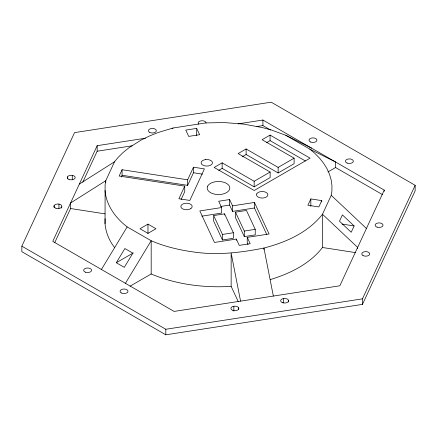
<?xml version="1.0" encoding="UTF-8"?>
<svg xmlns="http://www.w3.org/2000/svg" width="437" height="437" viewBox="0 0 437 437"><rect width="100%" height="100%" fill="white"/><g stroke="black" fill="none" stroke-linecap="round" stroke-linejoin="round"><path stroke-width="0.66" d="M270.285 279.604C289.928 273.584 309.642 264.068 322.49 247.5L322.49 214.25L331.241 195.323L331.891 191.297L331.956 185.578L331.153 179.88L329.498 174.243L326.996 168.709L323.664 163.323L319.534 158.128L314.64 153.158L309.838 149.143L285.82 135.306L271.563 130.073L262.61 127.626L243.775 124.119L224.17 122.557L205.849 122.917L173.079 128.008L158.107 132.52L149.957 135.77L141.271 139.977L128.866 147.793L123.136 152.458L118.127 157.391L114.51 161.799L105.759 180.727L105.109 184.753L105.044 223.717C105.738 232.375 109.206 240.694 114.554 247.506M105.044 223.717L105.099 218.642M184.736 186.129L178.902 198.753L189.833 200.436L204.412 168.89L193.482 167.202L187.648 179.82L122.081 169.72L119.164 176.029L184.736 186.129L184.736 191.674L181.126 199.485M121.289 176.985L122.081 175.264L122.081 169.72M122.081 175.264L187.648 185.364L193.482 172.746L193.482 167.202M21.85 246.151L74.541 132.619L271.191 102.192L415.15 185.31L415.15 190.849L362.459 304.381L165.809 334.808L21.85 251.69L21.85 246.151L165.809 329.263L362.459 298.842L415.15 185.31M145.521 138.201L97.167 145.679L52.757 241.371L174.09 311.423L339.833 285.782L384.243 190.09L262.91 120.038L238.061 123.884M54.767 242.579L70.57 208.525L70.57 202.987L105.759 180.727L105.759 182.759M82.801 182.174L97.167 151.218L97.167 145.679M310.833 198.928L307.905 205.237L318.83 206.925L321.758 200.616L310.833 198.928L310.833 206.379M354.117 225.94L351.195 232.249L339.473 221.198L342.395 214.895L354.117 225.94L342.133 224.088M101.428 269.471L127.162 226.907C115.701 218.068 106.109 205.324 105.044 190.472M116.291 262.735L124.873 248.544L132.87 253.165L124.288 267.351L116.291 262.735L133.307 252.914M125.419 283.323L151.18 240.743C164.558 246.501 178.831 249.926 193.225 251.93C216.839 255.514 240.667 252.701 263.921 248.041C285.88 242.398 308.183 232.522 322.49 214.25L357.646 247.397L357.646 248.626M172.036 128.828L173.079 128.008M79.354 184.064L114.51 161.799M294.112 158.167L278.134 167.409L246.107 148.957L238.121 153.578L270.142 172.031L254.165 181.273L222.143 162.826L214.152 167.447L254.181 190.51L310.106 158.156L270.077 135.093L262.091 139.714L294.112 158.167L294.112 163.706L278.134 172.948L246.107 154.501L242.114 156.812M218.719 170.348L222.143 168.365L222.143 162.826M266.652 142.615L270.077 140.632L270.077 135.093M222.143 168.365L254.165 186.817L270.142 177.569L270.142 172.031M147.974 224.126L139.977 228.742L147.974 233.358L155.971 228.742L147.974 224.126L147.974 233.609M130.106 286.159L151.18 273.988C176.308 284.58 204.057 288.016 231.151 286.377L238.291 301.754M327.969 171.921L335.572 167.529L382.484 194.612M196.688 128.396L185.769 130.095L188.708 136.399L199.627 134.7L196.688 128.396L196.688 135.568M97.167 151.218L132.089 145.816M256.869 126.517L262.91 125.577L270.536 129.98M266.794 234.576L254.438 207.996L232.55 211.393L232.55 205.854L229.611 199.545L218.691 201.238L221.63 207.548L221.63 213.092L201.812 216.168M220.614 206.483L229.611 205.09L232.55 211.393M221.63 207.548L199.829 210.934L214.48 242.453L236.319 239.066L239.263 245.381L250.183 243.688L247.238 237.373L269.094 233.981L254.438 202.451L232.55 205.854M213.666 215.55L224.569 213.857L233.374 232.752L233.374 238.291L222.455 239.984L213.666 221.089L213.666 215.55L222.455 234.445L222.455 239.984M235.488 212.158L246.446 210.454L255.235 229.365L255.235 234.904L244.299 236.597L235.488 217.697L235.488 212.158L244.299 231.058L244.299 236.597M222.455 234.445L233.374 232.752M244.299 231.058L255.235 229.365M193.482 172.746L202.484 174.134M70.57 208.525L105.099 213.868M322.49 247.5L355.658 252.63M285.82 135.306L311.581 148.138M309.838 149.143L335.572 161.99L335.572 167.529M270.077 140.632L305.397 160.98M127.162 226.907L151.18 240.743L151.18 273.988M331.241 195.323L366.43 228.475M248.041 244.638L247.238 242.912L247.238 237.373M273.349 296.067L263.921 248.041L263.921 249.401M240.574 301.137L231.151 253.132L231.151 286.377M384.243 190.09L384.243 191.319M362.459 298.842L362.459 304.381M321.758 200.616L321.758 201.921M288.436 300.153L288.436 302M283.586 298.537L283.586 302.846M278.134 167.409L278.134 172.948M262.91 120.038L262.91 125.577M254.438 202.451L254.438 207.996M254.165 181.273L254.165 186.817M246.107 148.957L246.107 154.501M238.695 307.85L238.695 309.696M236.319 239.066L236.319 240.301M233.844 306.233L233.844 311.155M229.611 199.545L229.611 205.09M224.569 213.857L224.569 215.086M187.648 179.82L187.648 185.364M165.809 329.263L165.809 334.808M72.274 175.352L72.274 179.662M67.424 176.969L67.424 178.815M61.743 206.87L61.743 208.099M58.946 204.068L58.946 208.378M54.095 205.685L54.095 207.531M198.698 124.163A3.96 2.283 0 0 1 201.102 120.814A3.96 2.283 0 0 1 206.089 123.021M256.738 193.941L256.628 194.219A5.654 3.267 0 0 0 260.266 197.852L260.736 197.939A5.654 3.267 0 0 0 267.515 195.902L267.772 195.35A5.654 3.267 0 0 0 263.664 191.63L263.183 191.57A5.654 3.267 0 0 0 256.885 193.667L256.738 193.941M207.651 186.178L207.411 186.736A11.313 6.528 0 0 0 210.312 192.526L211.022 192.925A11.313 6.528 0 0 0 221.16 194.372L222.105 194.214A11.313 6.528 0 0 0 229.349 189.866L229.589 189.314A11.313 6.528 0 0 0 226.688 183.524L225.978 183.125A11.313 6.528 0 0 0 215.84 181.677L214.895 181.836A11.313 6.528 0 0 0 208.367 185.119L207.651 186.178M190.843 208.591L190.51 208.804A5.654 3.267 0 0 1 182.513 208.804A5.654 3.267 0 0 1 182.513 204.188L182.874 203.992A5.654 3.267 0 0 1 190.51 204.188A5.654 3.267 0 0 1 190.843 208.591M205.385 159.631L204.909 159.713A5.654 3.267 0 0 0 201.381 163.744A5.654 3.267 0 0 0 208.198 165.956L208.668 165.874A5.654 3.267 0 0 0 212.371 162.264L212.267 161.985A5.654 3.267 0 0 0 205.385 159.631M310.696 142.036A3.96 2.283 0 0 0 316.912 140.364A3.96 2.283 0 0 0 311.297 138.092A3.96 2.283 0 0 0 310.696 142.036M282.635 302.726A3.96 2.283 0 0 0 288.573 300.743A3.96 2.283 0 0 0 282.635 298.766A3.96 2.283 0 0 0 282.635 302.726M232.894 310.417A3.96 2.283 0 0 0 238.831 308.44A3.96 2.283 0 0 0 232.894 306.463A3.96 2.283 0 0 0 232.894 310.417M68.975 179.432A3.96 2.283 0 0 0 75.191 177.761A3.96 2.283 0 0 0 69.576 175.488A3.96 2.283 0 0 0 68.975 179.432M55.941 208.258A3.96 2.283 0 0 0 61.879 206.28A3.96 2.283 0 0 0 55.941 204.298A3.96 2.283 0 0 0 55.941 208.258M347.109 163.061A3.96 2.283 0 0 0 353.325 161.39A3.96 2.283 0 0 0 347.71 159.117A3.96 2.283 0 0 0 347.109 163.061M149.591 132.329A3.96 2.283 0 0 0 156.211 131.308A3.96 2.283 0 0 0 151.36 128.505A3.96 2.283 0 0 0 149.591 132.329M85.641 272.251A3.96 2.283 0 0 0 91.579 270.268A3.96 2.283 0 0 0 85.641 268.291A3.96 2.283 0 0 0 85.641 272.251M121.235 292.91A3.96 2.283 0 0 0 127.855 291.883A3.96 2.283 0 0 0 123.01 289.086A3.96 2.283 0 0 0 121.235 292.91M377.104 227.158A3.96 2.283 0 0 0 383.041 225.181A3.96 2.283 0 0 0 377.104 223.203A3.96 2.283 0 0 0 377.104 227.158M362.956 255.514A3.96 2.283 0 0 0 369.576 254.492A3.96 2.283 0 0 0 364.726 251.69A3.96 2.283 0 0 0 362.956 255.514"/></g></svg>
